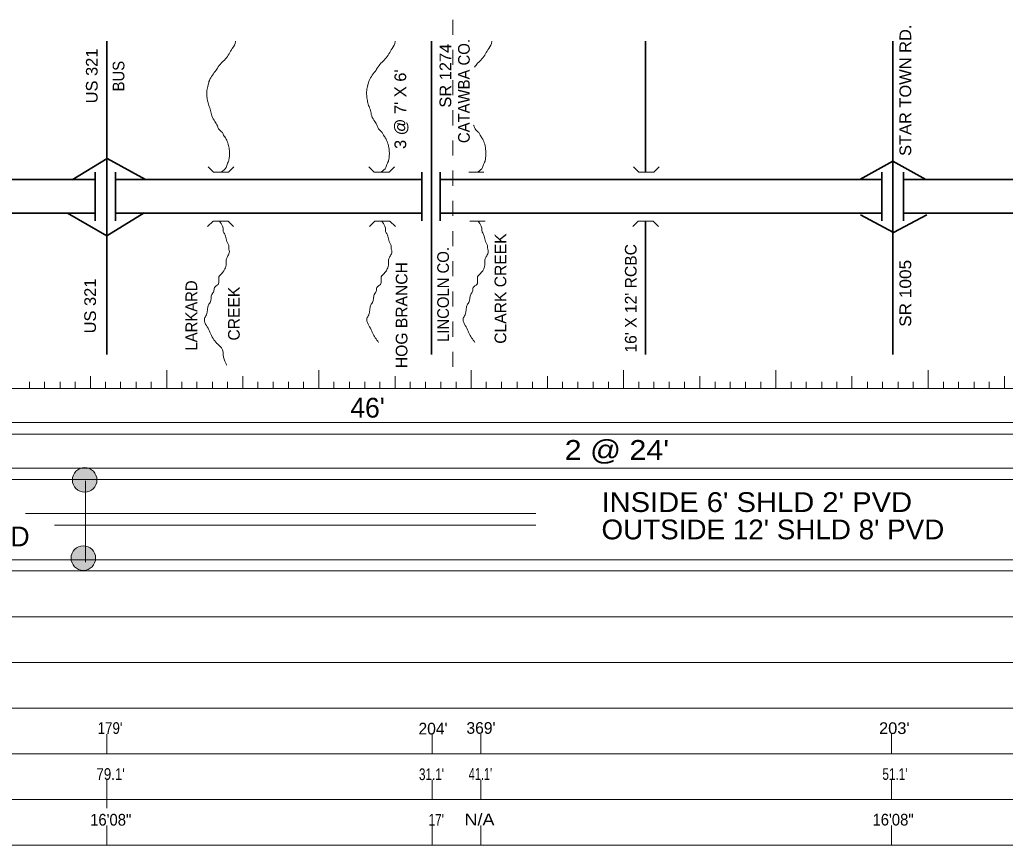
# Model space of a CAD drawing. Extents: x 321778.4 to 321800.1, y 217573.5 to 217590.
# Drawn here: x 321785.99 to 321792.52, y 217578.87 to 217584.34 of the extents above; entities that cross this region are included whole.
import ezdxf
from ezdxf.enums import TextEntityAlignment as Align

# ---------------------------------------------------------------- set-up
doc = ezdxf.new("R2010")
doc.units = 0
doc.header["$LTSCALE"] = 0.04
doc.linetypes.add('DOTTED', pattern=[1.5, 0.3, -1.2])
doc.layers.add('1', color=7, linetype='Continuous', lineweight=13)

msp = doc.modelspace()

# ---------------------------------------------------------------- hatches: boundary and pattern name
at = {"layer": '1'}
for points in [[(321786.5036, 217581.2904, 1), (321786.3407, 217581.2904, 1)], [(321786.4948, 217580.7722, 1), (321786.3319, 217580.7722, 1)]]:
    msp.add_hatch(color=256, dxfattribs=at).paths.add_polyline_path(points)

# ---------------------------------------------------------------- linework, layer by layer
at = {"layer": '1', "linetype": 'DOTTED'}
msp.add_line((321788.8622, 217584.3392), (321788.8622, 217581.9589), dxfattribs=at)
at = {"layer": '1', "lineweight": 35}
for p, q in [((321786.5686, 217584.1962), (321786.5686, 217582.1221)), ((321788.7192, 217584.1962), (321788.7192, 217582.1221)), ((321790.1381, 217584.1962), (321790.1381, 217583.3299)), ((321791.5573, 217583.2803), (321791.7768, 217583.4023)), ((321791.7768, 217583.4023), (321791.9963, 217583.2803)), ((321786.4923, 217583.0074), (321786.4923, 217583.3299)), ((321786.6259, 217583.0074), (321786.6259, 217583.3299)), ((321788.6566, 217583.0074), (321788.6566, 217583.3299)), ((321788.7771, 217583.0074), (321788.7771, 217583.3299)), ((321791.7048, 217583.0074), (321791.7048, 217583.3299)), ((321791.848, 217583.0074), (321791.848, 217583.3299)), ((321785.2802, 217583.28), (321786.4923, 217583.28)), ((321786.6259, 217583.28), (321788.6566, 217583.28)), ((321788.7765, 217583.28), (321791.7048, 217583.28)), ((321791.848, 217583.28), (321794.0669, 217583.28)), ((321785.2802, 217583.0574), (321786.4923, 217583.0574)), ((321786.6259, 217583.0574), (321788.6566, 217583.0574)), ((321788.7771, 217583.0574), (321791.7048, 217583.0574)), ((321791.5622, 217583.0461), (321791.7817, 217582.929)), ((321791.7817, 217582.929), (321792.0012, 217583.0461)), ((321791.848, 217583.0574), (321794.0669, 217583.0574)), ((321790.1381, 217583.0052), (321790.1381, 217582.1221))]:
    msp.add_line(p, q, dxfattribs=at)
at = {"layer": '1'}
for p, q in [((321786.9656, 217582.0178), (321786.9656, 217581.8965)), ((321787.9745, 217582.0178), (321787.9745, 217581.8965)), ((321788.9836, 217582.0178), (321788.9836, 217581.8965)), ((321789.9925, 217582.0178), (321789.9925, 217581.8965)), ((321791.0016, 217582.0178), (321791.0016, 217581.8965)), ((321792.0106, 217582.0178), (321792.0106, 217581.8965)), ((321786.056, 217581.9402), (321786.056, 217581.8965)), ((321786.1554, 217581.9402), (321786.1554, 217581.8965)), ((321786.2597, 217581.9402), (321786.2597, 217581.8965)), ((321786.3592, 217581.9402), (321786.3592, 217581.8965)), ((321786.4611, 217581.9766), (321786.4611, 217581.8965)), ((321786.5605, 217581.9402), (321786.5605, 217581.8965)), ((321786.6599, 217581.9402), (321786.6599, 217581.8965)), ((321786.7642, 217581.9402), (321786.7642, 217581.8965)), ((321786.8636, 217581.9402), (321786.8636, 217581.8965)), ((321787.065, 217581.9402), (321787.065, 217581.8965)), ((321787.1645, 217581.9402), (321787.1645, 217581.8965)), ((321787.2687, 217581.9402), (321787.2687, 217581.8965)), ((321787.3682, 217581.9402), (321787.3682, 217581.8965)), ((321787.47, 217581.9766), (321787.47, 217581.8965)), ((321787.5695, 217581.9402), (321787.5695, 217581.8965)), ((321787.6714, 217581.9402), (321787.6714, 217581.8965)), ((321787.7733, 217581.9402), (321787.7733, 217581.8965)), ((321787.8727, 217581.9402), (321787.8727, 217581.8965)), ((321788.074, 217581.9402), (321788.074, 217581.8965)), ((321788.1758, 217581.9402), (321788.1758, 217581.8965)), ((321788.2778, 217581.9402), (321788.2778, 217581.8965)), ((321788.3772, 217581.9402), (321788.3772, 217581.8965)), ((321788.4791, 217581.9766), (321788.4791, 217581.8965)), ((321788.5785, 217581.9402), (321788.5785, 217581.8965)), ((321788.6804, 217581.9402), (321788.6804, 217581.8965)), ((321788.7822, 217581.9402), (321788.7822, 217581.8965)), ((321788.8842, 217581.9402), (321788.8842, 217581.8965)), ((321789.083, 217581.9402), (321789.083, 217581.8965)), ((321789.1849, 217581.9402), (321789.1849, 217581.8965)), ((321789.2867, 217581.9402), (321789.2867, 217581.8965)), ((321789.3886, 217581.9402), (321789.3886, 217581.8965)), ((321789.4881, 217581.9766), (321789.4881, 217581.8965)), ((321789.5876, 217581.9402), (321789.5876, 217581.8965)), ((321789.6894, 217581.9402), (321789.6894, 217581.8965)), ((321789.7913, 217581.9402), (321789.7913, 217581.8965)), ((321789.8931, 217581.9402), (321789.8931, 217581.8965)), ((321790.0945, 217581.9402), (321790.0945, 217581.8965)), ((321790.1939, 217581.9402), (321790.1939, 217581.8965)), ((321790.2958, 217581.9402), (321790.2958, 217581.8965)), ((321790.3976, 217581.9402), (321790.3976, 217581.8965)), ((321790.4971, 217581.9766), (321790.4971, 217581.8965)), ((321790.5989, 217581.9402), (321790.5989, 217581.8965)), ((321790.6984, 217581.9402), (321790.6984, 217581.8965)), ((321790.8003, 217581.9402), (321790.8003, 217581.8965)), ((321790.9022, 217581.9402), (321790.9022, 217581.8965)), ((321791.1034, 217581.9402), (321791.1034, 217581.8965)), ((321791.2029, 217581.9402), (321791.2029, 217581.8965)), ((321791.3072, 217581.9402), (321791.3072, 217581.8965)), ((321791.4067, 217581.9402), (321791.4067, 217581.8965)), ((321791.5061, 217581.9766), (321791.5061, 217581.8965)), ((321791.608, 217581.9402), (321791.608, 217581.8965)), ((321791.7074, 217581.9402), (321791.7074, 217581.8965)), ((321791.8117, 217581.9402), (321791.8117, 217581.8965)), ((321791.9111, 217581.9402), (321791.9111, 217581.8965)), ((321792.1125, 217581.9402), (321792.1125, 217581.8965)), ((321792.2119, 217581.9402), (321792.2119, 217581.8965)), ((321792.3162, 217581.9402), (321792.3162, 217581.8965)), ((321792.4156, 217581.9402), (321792.4156, 217581.8965)), ((321792.5175, 217581.9766), (321792.5175, 217581.8965)), ((321778.3647, 217581.8965), (321800.0876, 217581.8965)), ((321779.9, 217581.6709), (321800.0876, 217581.6709)), ((321783.3665, 217581.5933), (321800.0876, 217581.5933)), ((321783.4238, 217581.3678), (321800.0876, 217581.3678)), ((321778.3647, 217581.2925), (321800.0876, 217581.2925)), ((321786.4285, 217580.7443), (321786.4285, 217581.2846)), ((321786.0304, 217581.067), (321789.4118, 217581.067)), ((321786.2214, 217580.9894), (321789.4118, 217580.9894)), ((321779.9, 217580.7614), (321800.0876, 217580.7614)), ((321778.3647, 217580.6887), (321800.0876, 217580.6887)), ((321781.3108, 217580.383), (321800.0876, 217580.383)), ((321784.5824, 217580.383), (321800.0876, 217580.383)), ((321786.5695, 217579.6059), (321786.5695, 217579.4759)), ((321788.7252, 217579.6059), (321788.7252, 217579.4759)), ((321789.0471, 217579.6059), (321789.0471, 217579.4759)), ((321791.7683, 217579.6059), (321791.7683, 217579.4759)), ((321786.5695, 217579.3027), (321786.5695, 217579.1149)), ((321788.7252, 217579.3027), (321788.7252, 217579.1727)), ((321789.0471, 217579.3027), (321789.0471, 217579.1727)), ((321791.7683, 217579.3027), (321791.7683, 217579.1727)), ((321786.5695, 217578.9995), (321786.5695, 217578.8695)), ((321788.7252, 217578.9995), (321788.7252, 217578.8695)), ((321789.0471, 217578.9995), (321789.0471, 217578.8695)), ((321791.7683, 217578.9995), (321791.7683, 217578.8695)), ((321781.3857, 217578.8695), (321789.0471, 217578.8695)), ((321789.0471, 217578.8695), (321800.0876, 217578.8695))]:
    msp.add_line(p, q, dxfattribs=at)
at = {"layer": '1', "lineweight": 35}
for points in [[(321791.7768, 217584.1962), (321791.7768, 217583.1419), (321791.7768, 217582.1221)], [(321786.3388, 217583.2784), (321786.5711, 217583.4202), (321786.825, 217583.2811)], [(321786.8169, 217583.0595), (321786.5684, 217582.9082), (321786.3091, 217583.0568)]]:
    msp.add_lwpolyline(points, dxfattribs=at)
at = {"layer": '1'}
for points in [[(321787.411, 217583.3653), (321787.3756, 217583.3299), (321787.3256, 217583.3299), (321787.2756, 217583.3299), (321787.2402, 217583.3653)], [(321788.4757, 217583.3653), (321788.4403, 217583.3299), (321788.3903, 217583.3299), (321788.3403, 217583.3299), (321788.3049, 217583.3653)], [(321790.2296, 217583.3653), (321790.1942, 217583.3299), (321790.1442, 217583.3299), (321790.0942, 217583.3299), (321790.0588, 217583.3653)], [(321789.0679, 217583.3299), (321789.0179, 217583.3299), (321788.9679, 217583.3299)], [(321787.4079, 217582.9698), (321787.3725, 217583.0052), (321787.3225, 217583.0052), (321787.2725, 217583.0052), (321787.2371, 217582.9698)], [(321788.4806, 217582.9698), (321788.4452, 217583.0052), (321788.3952, 217583.0052), (321788.3452, 217583.0052), (321788.3098, 217582.9698)], [(321789.0747, 217583.0052), (321789.0247, 217583.0052), (321788.9747, 217583.0052)], [(321790.2247, 217582.9698), (321790.1893, 217583.0052), (321790.1393, 217583.0052), (321790.0893, 217583.0052), (321790.0539, 217582.9698)], [(321779.3519, 217580.0798), (321781.1963, 217580.0798), (321800.0876, 217580.0798)], [(321779.3519, 217579.779), (321781.2007, 217579.779), (321800.0876, 217579.779)], [(321779.3519, 217579.4759), (321781.291, 217579.4759), (321800.0876, 217579.4759)], [(321779.3519, 217579.1727), (321781.3395, 217579.1727), (321800.0876, 217579.1727)]]:
    msp.add_lwpolyline(points, dxfattribs=at)
for centre in [(321786.4221, 217581.2904), (321786.4133, 217580.7722)]:
    msp.add_circle(centre, 0.0814, dxfattribs=at)
for points in [[(321787.3257, 217583.3299), (321787.3591, 217583.361), (321787.3632, 217583.3733), (321787.3755, 217583.4021), (321787.3796, 217583.4226), (321787.3796, 217583.4842), (321787.3755, 217583.5047), (321787.3632, 217583.5416), (321787.3509, 217583.5622), (321787.3427, 217583.5745), (321787.3345, 217583.5909), (321787.3099, 217583.6155), (321787.3017, 217583.6361), (321787.2853, 217583.6648), (321787.2647, 217583.7017), (321787.2565, 217583.7387), (321787.2442, 217583.7715), (321787.236, 217583.8044), (321787.2319, 217583.8372), (321787.2319, 217583.8701), (321787.2401, 217583.907), (321787.2483, 217583.9358), (321787.2935, 217584.0056), (321787.3017, 217584.0179), (321787.3263, 217584.0507), (321787.355, 217584.0794), (321787.4002, 217584.1492), (321787.4207, 217584.1944), (321787.4207, 217584.1962)], [(321788.3849, 217583.3299), (321788.4183, 217583.361), (321788.4224, 217583.3733), (321788.4347, 217583.4021), (321788.4388, 217583.4226), (321788.4388, 217583.4842), (321788.4347, 217583.5047), (321788.4224, 217583.5416), (321788.4101, 217583.5622), (321788.4019, 217583.5745), (321788.3937, 217583.5909), (321788.3691, 217583.6155), (321788.3609, 217583.6361), (321788.3445, 217583.6648), (321788.3239, 217583.7017), (321788.3157, 217583.7387), (321788.3034, 217583.7715), (321788.2952, 217583.8044), (321788.2911, 217583.8372), (321788.2911, 217583.8701), (321788.2993, 217583.907), (321788.3075, 217583.9358), (321788.3527, 217584.0056), (321788.3609, 217584.0179), (321788.3855, 217584.0507), (321788.4142, 217584.0794), (321788.4594, 217584.1492), (321788.4799, 217584.1944), (321788.4799, 217584.1969)], [(321789.0054, 217584.0241), (321789.0257, 217584.0507), (321789.0544, 217584.0794), (321789.0996, 217584.1492), (321789.1201, 217584.1944), (321789.1201, 217584.1969)], [(321789.0251, 217583.3299), (321789.0585, 217583.361), (321789.0626, 217583.3733), (321789.0749, 217583.4021), (321789.079, 217583.4226), (321789.079, 217583.4842), (321789.0749, 217583.5047), (321789.0626, 217583.5416), (321789.0503, 217583.5622), (321789.0421, 217583.5745), (321789.0339, 217583.5909), (321789.0093, 217583.6155), (321789.0011, 217583.6361), (321788.9988, 217583.6401)], [(321787.3148, 217583.0052), (321787.3353, 217582.971), (321787.3394, 217582.9587), (321787.3394, 217582.9422), (321787.3476, 217582.9217), (321787.3722, 217582.8519), (321787.3763, 217582.8437), (321787.3763, 217582.8273), (321787.3805, 217582.8109), (321787.3805, 217582.7945), (321787.3681, 217582.7698), (321787.3599, 217582.7493), (321787.3599, 217582.7206), (321787.3517, 217582.6877), (321787.3189, 217582.6467), (321787.3148, 217582.6426), (321787.3107, 217582.6138), (321787.3066, 217582.5851), (321787.282, 217582.5646), (321787.2779, 217582.5399), (321787.2656, 217582.5194), (321787.2532, 217582.466), (321787.245, 217582.4537), (321787.2286, 217582.3839), (321787.2163, 217582.3593), (321787.245, 217582.2854), (321787.2532, 217582.2649), (321787.2984, 217582.1951), (321787.3066, 217582.1869), (321787.3394, 217582.1376), (321787.3394, 217582.1335), (321787.3517, 217582.076), (321787.3558, 217582.0678), (321787.3612, 217582.0514)], [(321788.3906, 217583.0052), (321788.4111, 217582.971), (321788.4152, 217582.9587), (321788.4152, 217582.9422), (321788.4234, 217582.9217), (321788.448, 217582.8519), (321788.4521, 217582.8437), (321788.4521, 217582.8273), (321788.4563, 217582.8109), (321788.4563, 217582.7945), (321788.4439, 217582.7698), (321788.4357, 217582.7493), (321788.4357, 217582.7206), (321788.4275, 217582.6877), (321788.3947, 217582.6467), (321788.3906, 217582.6426), (321788.3865, 217582.6138), (321788.3824, 217582.5851), (321788.3578, 217582.5646), (321788.3537, 217582.5399), (321788.3414, 217582.5194), (321788.329, 217582.466), (321788.3208, 217582.4537), (321788.3044, 217582.3839), (321788.2921, 217582.3593), (321788.3208, 217582.2854), (321788.329, 217582.2649), (321788.3697, 217582.2008)], [(321789.0291, 217583.0052), (321789.0496, 217582.971), (321789.0537, 217582.9587), (321789.0537, 217582.9422), (321789.0619, 217582.9217), (321789.0865, 217582.8519), (321789.0906, 217582.8437), (321789.0906, 217582.8273), (321789.0948, 217582.8109), (321789.0948, 217582.7945), (321789.0824, 217582.7698), (321789.0742, 217582.7493), (321789.0742, 217582.7206), (321789.066, 217582.6877), (321789.0332, 217582.6467), (321789.0291, 217582.6426), (321789.025, 217582.6138), (321789.0209, 217582.5851), (321788.9963, 217582.5646), (321788.9922, 217582.5399), (321788.9799, 217582.5194), (321788.9675, 217582.466), (321788.9593, 217582.4537), (321788.9429, 217582.3839), (321788.9306, 217582.3593), (321788.9593, 217582.2854), (321788.9675, 217582.2649), (321789.0082, 217582.2008)]]:
    msp.add_spline(points, degree=3, dxfattribs=at)

# ---------------------------------------------------------------- texts
for s, width, p in [('STAR TOWN RD.', 1.05, (321791.8985, 217583.4365)), ('US 321', 1.05, (321786.508, 217583.7851)), ('SR 1274', 1.05, (321788.851, 217583.7565)), ('CATAWBA CO.', 0.95, (321788.9736, 217583.5219)), ('BUS', 0.95, (321786.6854, 217583.8642)), ("3 @ 7' X 6'", 1.05, (321788.5524, 217583.4827)), ('LINCOLN CO.', 0.95, (321788.8358, 217582.2041)), ('SR 1005', 1.1, (321791.8985, 217582.3044)), ('US 321', 1.05, (321786.4972, 217582.2611)), ('LARKARD', 0.95, (321787.1676, 217582.147))]:
    msp.add_text(s, height=0.0775, rotation=90, dxfattribs=dict(at, width=width)).set_placement(p)
for s, p in [('CLARK CREEK', (321789.2156, 217582.1921)), ("16' X 12' RCBC", (321790.0793, 217582.1336)), ('HOG BRANCH', (321788.5607, 217582.0308)), ('CREEK', (321787.4495, 217582.2133))]:
    msp.add_text(s, height=0.0775, rotation=90, dxfattribs=at).set_placement(p)
msp.add_text("46'", height=0.1312, dxfattribs=at).set_placement((321788.2966, 217581.703), align=Align.CENTER)
at = {"layer": '1', "width": 1.15}
msp.add_text("2 @ 24'", height=0.1312, dxfattribs=at).set_placement((321789.9486, 217581.4232), align=Align.CENTER)
at = {"layer": '1'}
for s, height, width, p in [("INSIDE 6' SHLD 2' PVD", 0.1312, 1.1, (321789.8465, 217581.0777)), ("OUTSIDE 12' SHLD 8' PVD", 0.1312, 1.05, (321789.8465, 217580.8965)), ("179'", 0.0775, 0.85, (321786.5084, 217579.6073)), ("203'", 0.0775, 1.05, (321791.6854, 217579.6067)), ("79.1'", 0.0775, 0.85, (321786.5001, 217579.3027)), ("31.1'", 0.0775, 0.75, (321788.6371, 217579.3015)), ("41.1'", 0.0775, 0.7, (321788.9667, 217579.3031)), ("51.1'", 0.0775, 0.75, (321791.7077, 217579.3026)), ('16\'08"', 0.0775, 0.95, (321786.4583, 217578.9999)), ("17'", 0.0775, 0.75, (321788.7009, 217578.9999)), ('N/A', 0.0775, 1.15, (321788.9389, 217579.0014)), ('16\'08"', 0.0775, 0.95, (321791.6419, 217579.0004))]:
    msp.add_text(s, height=height, dxfattribs=dict(at, width=width)).set_placement(p)
for s, height, p in [("OUTSIDE 12' SHLD 10' PVD", 0.1312, (321783.7967, 217580.8499)), ("204'", 0.0775, (321788.6339, 217579.6036)), ("369'", 0.0775, (321788.9517, 217579.6081))]:
    msp.add_text(s, height=height, dxfattribs=at).set_placement(p)

doc.saveas('drawing.dxf')
